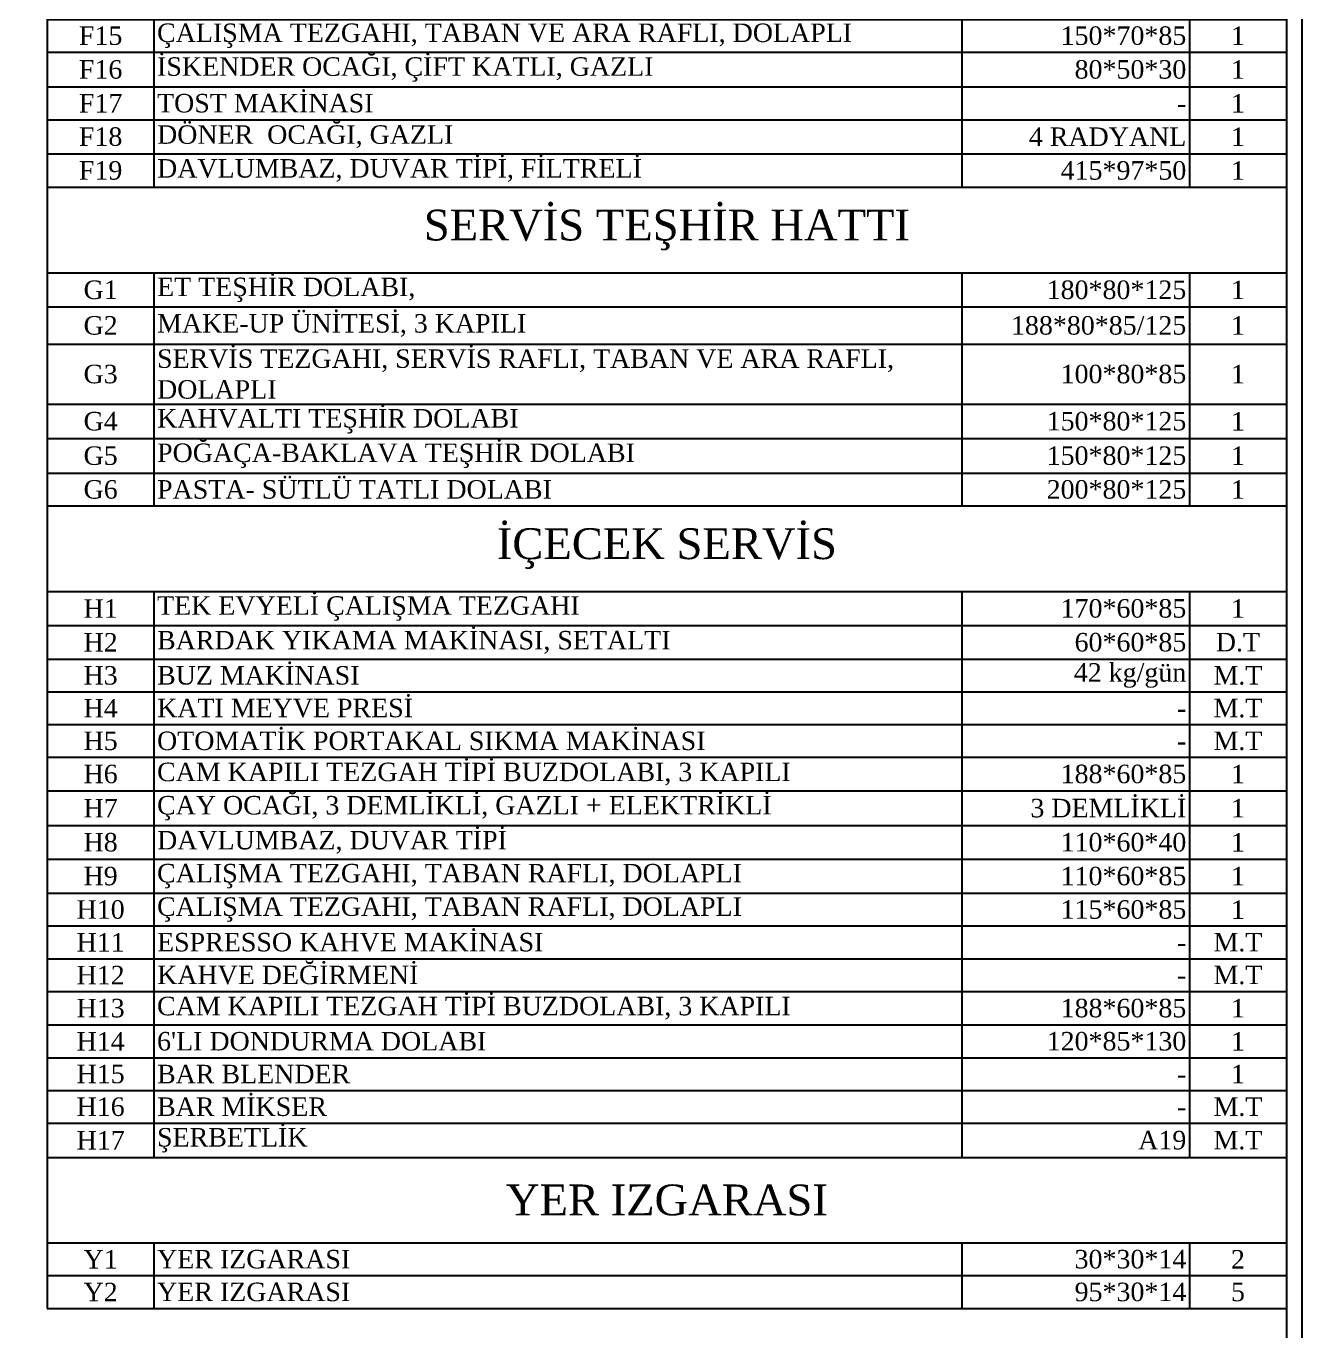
# Model space of a CAD drawing. Header units: millimetres. Extents: x 63882 to 85892, y -58394 to -53173.
# Drawn here: x 71391 to 72219, y -55480 to -54633 of the extents above; entities that cross this region are included whole.
import ezdxf

# ---------------------------------------------------------------- set-up
doc = ezdxf.new("R2010")
doc.units = ezdxf.units.MM
doc.header["$LTSCALE"] = 5
doc.layers.add('S2000-025 Antet', color=7, linetype='Continuous')
doc.styles.add('Halil 1', font='times.ttf', dxfattribs={"height": 12})

# ---------------------------------------------------------------- blocks, each defined once
blk = doc.blocks.new('*T130')
at = {"color": 0, "linetype": 'ByBlock', "lineweight": -2, "ltscale": 5, "transparency": 16777216}
for p, q in [((0, 0), (804.292967895788, 0)), ((0, 0), (0, -2263.348165181174)), ((69.2572396716132, 0), (69.2572396716132, -48.15140591203817)), ((593.5223144007323, 0), (593.5223144007323, -48.15140591203817)), ((741.2588765692781, 0), (741.2588765692781, -48.15140591203817)), ((804.292967895788, 0), (804.292967895788, -2263.348165181174)), ((0, -48.15140591203817), (804.292967895788, -48.15140591203817)), ((0, -104.8180725787024), (804.292967895788, -104.8180725787024)), ((69.2572396716132, -104.8180725787024), (69.2572396716132, -257.5431207830989)), ((593.5223144007323, -104.8180725787024), (593.5223144007323, -257.5431207830989)), ((741.2588765692781, -104.8180725787024), (741.2588765692781, -257.5431207830989)), ((0, -126.9781302571428), (804.292967895788, -126.9781302571428)), ((0, -150.3819719095627), (804.292967895788, -150.3819719095627)), ((0, -172.5333778216009), (804.292967895788, -172.5333778216009)), ((0, -193.7858135619754), (804.292967895788, -193.7858135619754)), ((0, -215.0382493023499), (804.292967895788, -215.0382493023499)), ((0, -236.2906850427244), (804.292967895788, -236.2906850427244)), ((0, -257.5431207830989), (804.292967895788, -257.5431207830989)), ((0, -309.462223190123), (804.292967895788, -309.462223190123)), ((69.2572396716132, -309.462223190123), (69.2572396716132, -376.8069444387875)), ((593.5223144007323, -309.462223190123), (593.5223144007323, -376.8069444387875)), ((741.2588765692781, -309.462223190123), (741.2588765692781, -376.8069444387875)), ((0, -333.4031027863748), (804.292967895788, -333.4031027863748)), ((0, -355.554508698413), (804.292967895788, -355.554508698413)), ((0, -376.8069444387875), (804.292967895788, -376.8069444387875)), ((0, -428.7260468458044), (804.292967895788, -428.7260468458044)), ((69.2572396716132, -428.7260468458044), (69.2572396716132, -665.3365516989943)), ((593.5223144007323, -428.7260468458044), (593.5223144007323, -665.3365516989943)), ((741.2588765692781, -428.7260468458044), (741.2588765692781, -665.3365516989943)), ((0, -450.4621679705306), (804.292967895788, -450.4621679705306)), ((0, -472.1982890952568), (804.292967895788, -472.1982890952568)), ((0, -493.934410219983), (804.292967895788, -493.934410219983)), ((0, -515.1868459603575), (804.292967895788, -515.1868459603575)), ((0, -537.3469036387978), (804.292967895788, -537.3469036387978)), ((0, -558.5993393791723), (804.292967895788, -558.5993393791723)), ((0, -579.8517751195468), (804.292967895788, -579.8517751195468)), ((0, -601.5792444778708), (804.292967895788, -601.5792444778708)), ((0, -622.8316802182453), (804.292967895788, -622.8316802182453)), ((0, -644.0841159586198), (804.292967895788, -644.0841159586198)), ((0, -665.3365516989943), (804.292967895788, -665.3365516989943)), ((0, -717.2556541059821), (804.292967895788, -717.2556541059821)), ((69.2572396716132, -717.2556541059821), (69.2572396716132, -976.8654379786385)), ((593.5223144007323, -717.2556541059821), (593.5223144007323, -976.8654379786385)), ((741.2588765692781, -717.2556541059821), (741.2588765692781, -976.8654379786385)), ((0, -738.5080898463566), (804.292967895788, -738.5080898463566)), ((0, -759.7605255867311), (804.292967895788, -759.7605255867311)), ((0, -781.9119314987693), (804.292967895788, -781.9119314987693)), ((0, -804.0719891772096), (804.292967895788, -804.0719891772096)), ((0, -826.2233950892478), (804.292967895788, -826.2233950892478)), ((0, -848.3834527676881), (804.292967895788, -848.3834527676881)), ((0, -870.1195738924143), (804.292967895788, -870.1195738924143)), ((0, -891.3720096327888), (804.292967895788, -891.3720096327888)), ((0, -913.108130757515), (804.292967895788, -913.108130757515)), ((0, -934.3605664978895), (804.292967895788, -934.3605664978895)), ((0, -955.613002238264), (804.292967895788, -955.613002238264)), ((0, -976.8654379786385), (804.292967895788, -976.8654379786385)), ((0, -1028.784540385604), (804.292967895788, -1028.784540385604)), ((69.2572396716132, -1028.784540385604), (69.2572396716132, -1071.289411866353)), ((593.5223144007323, -1028.784540385604), (593.5223144007323, -1071.289411866353)), ((741.2588765692781, -1028.784540385604), (741.2588765692781, -1071.289411866353)), ((0, -1050.036976125979), (804.292967895788, -1050.036976125979)), ((0, -1071.289411866353), (804.292967895788, -1071.289411866353)), ((0, -1123.208514273312), (804.292967895788, -1123.208514273312)), ((69.2572396716132, -1123.208514273312), (69.2572396716132, -1535.767108528067)), ((593.5223144007323, -1123.208514273312), (593.5223144007323, -1535.767108528067)), ((741.2588765692781, -1123.208514273312), (741.2588765692781, -1535.767108528067)), ((0, -1144.460950013687), (804.292967895788, -1144.460950013687)), ((0, -1166.197071138413), (804.292967895788, -1166.197071138413)), ((0, -1188.357128816853), (804.292967895788, -1188.357128816853)), ((0, -1210.093249941579), (804.292967895788, -1210.093249941579)), ((0, -1231.829371066306), (804.292967895788, -1231.829371066306)), ((0, -1253.55684042463), (804.292967895788, -1253.55684042463)), ((0, -1275.71689810307), (804.292967895788, -1275.71689810307)), ((0, -1296.969333843444), (804.292967895788, -1296.969333843444)), ((0, -1318.705454968171), (804.292967895788, -1318.705454968171)), ((0, -1340.441576092897), (804.292967895788, -1340.441576092897)), ((0, -1361.694011833271), (804.292967895788, -1361.694011833271)), ((0, -1383.836765978907), (804.292967895788, -1383.836765978907)), ((0, -1405.564235337231), (804.292967895788, -1405.564235337231)), ((0, -1426.816671077606), (804.292967895788, -1426.816671077606)), ((0, -1448.06910681798), (804.292967895788, -1448.06910681798)), ((0, -1470.635797517331), (804.292967895788, -1470.635797517331)), ((0, -1491.888233257705), (804.292967895788, -1491.888233257705)), ((0, -1514.030987403341), (804.292967895788, -1514.030987403341)), ((0, -1535.767108528067), (804.292967895788, -1535.767108528067)), ((0, -1591.286307065719), (804.292967895788, -1591.286307065719)), ((69.2572396716132, -1591.286307065719), (69.2572396716132, -1742.54162672822)), ((593.5223144007323, -1591.286307065719), (593.5223144007323, -1742.54162672822)), ((741.2588765692781, -1591.286307065719), (741.2588765692781, -1742.54162672822)), ((0, -1613.446364744159), (804.292967895788, -1613.446364744159)), ((0, -1637.508369070041), (804.292967895788, -1637.508369070041)), ((0, -1676.562442610055), (804.292967895788, -1676.562442610055)), ((0, -1698.722500288495), (804.292967895788, -1698.722500288495)), ((0, -1721.289190987845), (804.292967895788, -1721.289190987845)), ((0, -1742.54162672822), (804.292967895788, -1742.54162672822)), ((0, -1798.060825265864), (804.292967895788, -1798.060825265864)), ((69.2572396716132, -1798.060825265864), (69.2572396716132, -2165.32409516281)), ((593.5223144007323, -1798.060825265864), (593.5223144007323, -2165.32409516281)), ((741.2588765692781, -1798.060825265864), (741.2588765692781, -2165.32409516281)), ((0, -1820.220882944304), (804.292967895788, -1820.220882944304)), ((0, -1841.957004069031), (804.292967895788, -1841.957004069031)), ((0, -1863.209439809405), (804.292967895788, -1863.209439809405)), ((0, -1884.46187554978), (804.292967895788, -1884.46187554978)), ((0, -1905.714311290154), (804.292967895788, -1905.714311290154)), ((0, -1927.45043241488), (804.292967895788, -1927.45043241488)), ((0, -1950.01712311423), (804.292967895788, -1950.01712311423)), ((0, -1971.753244238957), (804.292967895788, -1971.753244238957)), ((0, -1993.913301917397), (804.292967895788, -1993.913301917397)), ((0, -2015.165737657771), (804.292967895788, -2015.165737657771)), ((0, -2036.418173398146), (804.292967895788, -2036.418173398146)), ((0, -2057.67060913852), (804.292967895788, -2057.67060913852)), ((0, -2079.406730263247), (804.292967895788, -2079.406730263247)), ((0, -2100.659166003621), (804.292967895788, -2100.659166003621)), ((0, -2121.911601743996), (804.292967895788, -2121.911601743996)), ((0, -2143.16403748437), (804.292967895788, -2143.16403748437)), ((0, -2165.32409516281), (804.292967895788, -2165.32409516281)), ((0, -2220.843293700425), (804.292967895788, -2220.843293700425)), ((69.2572396716132, -2220.843293700425), (69.2572396716132, -2263.348165181174)), ((593.5223144007323, -2220.843293700425), (593.5223144007323, -2263.348165181174)), ((741.2588765692781, -2220.843293700425), (741.2588765692781, -2263.348165181174)), ((0, -2242.0957294408), (804.292967895788, -2242.0957294408)), ((0, -2263.348165181174), (804.292967895788, -2263.348165181174))]:
    blk.add_line(p, q, dxfattribs=at)
at = {"color": 0, "ltscale": 5, "transparency": 16777216, "style": 'Halil 1'}
for s, insert, char_height, width, attachment_point in [('ÜRÜN ADI', (331.3897770361655, -24.07570295601909), 12, 494.2650747291154, 5), ('ÖLÇÜ', (667.3905954850052, -24.07570295601909), 12, 117.7365621685422, 5), ('P.NO', (34.62861983581388, -24.07570295601909), 12, 39.25723967160684, 5), ('AD.', (772.7759222325403, -24.07570295601909), 12, 33.03409132650995, 5), ('HAZIRLIK', (402.1464839478867, -76.48473924537393), 20, 774.2929678957744, 5), ('A1', (34.62861983581388, -115.8981014179226), 12, 65.25723967160684, 5), ('ÇİFT EVYELİ ÇALIŞMA TEZGAHI', (71.2572396716132, -115.8981014179226), 12, 520.2650747291154, 4), ('120*70*85', (739.2588765692781, -115.8981014179226), 12, 143.7365621685422, 6), ('1', (772.7759222325403, -115.8981014179226), 12, 59.03409132650995, 5), ('A2', (34.62861983581388, -138.6800510833564), 12, 65.25723967160684, 5), ('DUVAR RAFI', (71.2572396716132, -138.6800510833564), 12, 520.2650747291154, 4), ('120*30*3', (739.2588765692781, -138.6800510833564), 12, 143.7365621685422, 6), ('1', (772.7759222325403, -138.6800510833564), 12, 59.03409132650995, 5), ('ÇÖP ARABASI', (71.2572396716132, -161.4576748655818), 12, 520.2650747291154, 4), ('A3', (34.62861983581388, -161.4576748655818), 12, 65.25723967160684, 5), ('%%C40*50', (739.2588765692781, -161.4576748655818), 12, 143.7365621685422, 6), ('1', (772.7759222325403, -161.4576748655818), 12, 59.03409132650995, 5), ('A4', (34.62861983581388, -183.1595956917881), 12, 65.25723967160684, 5), ('ÇALIŞMA TEZGAHI, TABAN RAFLI', (71.2572396716132, -183.1595956917881), 12, 520.2650747291154, 4), ('190*70*85', (739.2588765692781, -183.1595956917881), 12, 143.7365621685422, 6), ('1', (772.7759222325403, -183.1595956917881), 12, 59.03409132650995, 5), ('A5', (34.62861983581388, -204.4120314321626), 12, 65.25723967160684, 5), ('DUVAR RAFI', (71.2572396716132, -204.4120314321626), 12, 520.2650747291154, 4), ('160*30*3', (739.2588765692781, -204.4120314321626), 12, 143.7365621685422, 6), ('1', (772.7759222325403, -204.4120314321626), 12, 59.03409132650995, 5), ('A6', (34.62861983581388, -225.6644671725371), 12, 65.25723967160684, 5), ('ET KÜTÜĞÜ', (71.2572396716132, -225.6644671725371), 12, 520.2650747291154, 4), ('70*70*85', (739.2588765692781, -225.6644671725371), 12, 143.7365621685422, 6), ('1', (772.7759222325403, -225.6644671725371), 12, 59.03409132650995, 5), ('A7', (34.62861983581388, -246.9169029129116), 12, 65.25723967160684, 5), ('DUVAR RAFI', (71.2572396716132, -246.9169029129116), 12, 520.2650747291154, 4), ('140*30*3', (739.2588765692781, -246.9169029129116), 12, 143.7365621685422, 6), ('1', (772.7759222325403, -246.9169029129116), 12, 59.03409132650995, 5), ('KAZAN YIKAMA', (402.1464839478867, -283.5026719866073), 20, 800.2929678957744, 5), ('KAZAN YIKAMA EVYESİ', (71.2572396716132, -321.4326629882489), 12, 520.2650747291154, 4), ('B1', (34.62861983581388, -321.4326629882489), 12, 65.25723967160684, 5), ('\\A1;80*80*{\\H1x;57/91 }', (739.2588765692781, -321.4326629882489), 12, 143.7365621685422, 6), ('1', (772.7759222325403, -321.4326629882489), 12, 59.03409132650995, 5), ('B2', (34.62861983581388, -344.4788057423939), 12, 65.25723967160684, 5), ('ÖN YIKAMA DUŞU, DUVARA MONTE', (71.2572396716132, -344.4788057423939), 12, 520.2650747291154, 4), ('1', (772.7759222325403, -344.4788057423939), 12, 59.03409132650995, 5), ('-', (739.2588765692781, -344.4788057423939), 12, 143.7365621685422, 6), ('B3', (34.62861983581388, -366.1807265686002), 12, 65.25723967160684, 5), ('İSTİF RAFI', (71.2572396716132, -366.1807265686002), 12, 520.2650747291154, 4), ('183*61*160', (739.2588765692781, -366.1807265686002), 12, 143.7365621685422, 6), ('1', (772.7759222325403, -366.1807265686002), 12, 59.03409132650995, 5), ('PİDE-PİZZA HAZIRLIK', (402.1464839478867, -402.7664956422959), 20, 800.2929678957744, 5), ('DEPO TİPİ BUZDOLABI, TEK KAPILI, TEPSİ RAFLI', (71.2572396716132, -439.5941074081638), 12, 520.2650747291154, 4), ('C1', (34.62861983581388, -439.5941074081638), 12, 65.25723967160684, 5), ('72*80*205', (739.2588765692781, -439.5941074081638), 12, 143.7365621685422, 6), ('1', (772.7759222325403, -439.5941074081638), 12, 59.03409132650995, 5), ('C2', (34.62861983581388, -461.33022853289), 12, 65.25723967160684, 5), ('DEPO TİPİ BUZDOLABI, TEK KAPILI', (71.2572396716132, -461.33022853289), 12, 520.2650747291154, 4), ('72*80*205', (739.2588765692781, -461.33022853289), 12, 143.7365621685422, 6), ('1', (772.7759222325403, -461.33022853289), 12, 59.03409132650995, 5), ('MAKE-UP ÜNİTESİ, 3 KAPILI, MERMER TABLALI', (71.2572396716132, -483.0663496576235), 12, 520.2650747291154, 4), ('C3', (34.62861983581388, -483.0663496576235), 12, 65.25723967160684, 5), ('\\A1;188*70*85/135 ', (739.2588765692781, -483.0663496576235), 12, 143.7365621685422, 6), ('1', (772.7759222325403, -483.0663496576235), 12, 59.03409132650995, 5), ('C4', (34.62861983581388, -504.5606280901702), 12, 65.25723967160684, 5), ('MERMER TABLALI ÇALIŞMA TEZGAHI, TABAN VE ARA RAFLI', (71.2572396716132, -504.5606280901702), 12, 520.2650747291154, 4), ('70*70*85', (739.2588765692781, -504.5606280901702), 12, 143.7365621685422, 6), ('1', (772.7759222325403, -504.5606280901702), 12, 59.03409132650995, 5), ('PİZZA FIRINI, ÇİFT KATLI', (71.2572396716132, -526.2668747995776), 12, 520.2650747291154, 4), ('C5', (34.62861983581388, -526.2668747995776), 12, 65.25723967160684, 5), ('180*122*78', (739.2588765692781, -526.2668747995776), 12, 143.7365621685422, 6), ('1', (772.7759222325403, -526.2668747995776), 12, 59.03409132650995, 5), ('C6', (34.62861983581388, -547.9731215089851), 12, 65.25723967160684, 5), ('FIRIN TEZGAHI, TABAN RAFLI', (71.2572396716132, -547.9731215089851), 12, 520.2650747291154, 4), ('180*122*85', (739.2588765692781, -547.9731215089851), 12, 143.7365621685422, 6), ('1', (772.7759222325403, -547.9731215089851), 12, 59.03409132650995, 5), ('C7', (34.62861983581388, -569.2255572493596), 12, 65.25723967160684, 5), ('MERMER TABLALI ÇALIŞMA TEZGAHI', (71.2572396716132, -569.2255572493596), 12, 520.2650747291154, 4), ('155*70*85', (739.2588765692781, -569.2255572493596), 12, 143.7365621685422, 6), ('1', (772.7759222325403, -569.2255572493596), 12, 59.03409132650995, 5), ('DUVAR DOLABI, SÜRGÜ KAPILI', (71.2572396716132, -590.7155097987052), 12, 520.2650747291154, 4), ('C8', (34.62861983581388, -590.7155097987052), 12, 65.25723967160684, 5), ('155*40*60', (739.2588765692781, -590.7155097987052), 12, 143.7365621685422, 6), ('1', (772.7759222325403, -590.7155097987052), 12, 59.03409132650995, 5), ('C9', (34.62861983581388, -612.2054623480581), 12, 65.25723967160684, 5), ('UN-ŞEKER ARABASI', (71.2572396716132, -612.2054623480581), 12, 520.2650747291154, 4), ('103 lt.', (739.2588765692781, -612.2054623480581), 12, 143.7365621685422, 6), ('1', (772.7759222325403, -612.2054623480581), 12, 59.03409132650995, 5), ('HAMUR YOĞURMA MAKİNASI', (71.2572396716132, -633.4578980884326), 12, 520.2650747291154, 4), ('35 kg.', (739.2588765692781, -633.4578980884326), 12, 143.7365621685422, 6), ('C10', (34.62861983581388, -633.4578980884326), 12, 65.25723967160684, 5), ('1', (772.7759222325403, -633.4578980884326), 12, 59.03409132650995, 5), ('C11', (34.62861983581388, -654.710333828807), 12, 65.25723967160684, 5), ('DİZDEN KUMANDALI EL YIKAMA LAVABOSU', (71.2572396716132, -654.710333828807), 12, 520.2650747291154, 4), ('1', (772.7759222325403, -654.710333828807), 12, 59.03409132650995, 5), ('-', (739.2588765692781, -654.710333828807), 12, 143.7365621685422, 6), ('BULAŞIKHANE', (402.1464839478867, -691.2961029024882), 20, 800.2929678957744, 5), ('D1', (34.62861983581388, -727.8818719761694), 12, 65.25723967160684, 5), ('BULAŞIK SIYIRMA TEZGAHI', (71.2572396716132, -727.8818719761694), 12, 520.2650747291154, 4), ('215*60*85', (739.2588765692781, -727.8818719761694), 12, 143.7365621685422, 6), ('1', (772.7759222325403, -727.8818719761694), 12, 59.03409132650995, 5), ('D2', (34.62861983581388, -749.1343077165438), 12, 65.25723967160684, 5), ('BASKET RAFI', (71.2572396716132, -749.1343077165438), 12, 520.2650747291154, 4), ('215*40*45', (739.2588765692781, -749.1343077165438), 12, 143.7365621685422, 6), ('1', (772.7759222325403, -749.1343077165438), 12, 59.03409132650995, 5), ('ÇÖP ARABASI', (71.2572396716132, -770.8362285427502), 12, 520.2650747291154, 4), ('D3', (34.62861983581388, -770.8362285427502), 12, 65.25723967160684, 5), ('%%C40*50', (739.2588765692781, -770.8362285427502), 12, 143.7365621685422, 6), ('1', (772.7759222325403, -770.8362285427502), 12, 59.03409132650995, 5), ('D4', (34.62861983581388, -792.9919603379894), 12, 65.25723967160684, 5), ('TEK EVYELİ BYM GİRİŞ TEZGAHI', (71.2572396716132, -792.9919603379894), 12, 520.2650747291154, 4), ('120*75*85', (739.2588765692781, -792.9919603379894), 12, 143.7365621685422, 6), ('1', (772.7759222325403, -792.9919603379894), 12, 59.03409132650995, 5), ('ÖN YIKAMA DUŞU, TEZGAHA MONTE', (71.2572396716132, -815.1476921332287), 12, 520.2650747291154, 4), ('D5', (34.62861983581388, -815.1476921332287), 12, 65.25723967160684, 5), ('1', (772.7759222325403, -815.1476921332287), 12, 59.03409132650995, 5), ('-', (739.2588765692781, -815.1476921332287), 12, 143.7365621685422, 6), ('KONVEYÖRLÜ BULAŞIK YIKAMA MAKİNASI', (71.2572396716132, -837.303423928468), 12, 520.2650747291154, 4), ('D6', (34.62861983581388, -837.303423928468), 12, 65.25723967160684, 5), ('2000 Tb/saat', (739.2588765692781, -837.303423928468), 12, 143.7365621685422, 6), ('D.T', (772.7759222325403, -837.303423928468), 12, 59.03409132650995, 5), ('D7', (34.62861983581388, -859.2515133300549), 12, 65.25723967160684, 5), ('DAVLUMBAZ, DUVAR TİPİ', (71.2572396716132, -859.2515133300549), 12, 520.2650747291154, 4), ('225*90*50', (739.2588765692781, -859.2515133300549), 12, 143.7365621685422, 6), ('1', (772.7759222325403, -859.2515133300549), 12, 59.03409132650995, 5), ('D8', (34.62861983581388, -880.7457917626016), 12, 65.25723967160684, 5), ('BYM ÇIKIŞ TEZZGAHI', (71.2572396716132, -880.7457917626016), 12, 520.2650747291154, 4), ('110*75*85', (739.2588765692781, -880.7457917626016), 12, 143.7365621685422, 6), ('1', (772.7759222325403, -880.7457917626016), 12, 59.03409132650995, 5), ('D9', (34.62861983581388, -902.2400701951483), 12, 65.25723967160684, 5), ('BARDAK YIKAMA MAKİNASI, SETALTI', (71.2572396716132, -902.2400701951483), 12, 520.2650747291154, 4), ('60*60*85', (739.2588765692781, -902.2400701951483), 12, 143.7365621685422, 6), ('D.T', (772.7759222325403, -902.2400701951483), 12, 59.03409132650995, 5), ('İSTİF RAFI', (71.2572396716132, -923.7343486277023), 12, 520.2650747291154, 4), ('D10', (34.62861983581388, -923.7343486277023), 12, 65.25723967160684, 5), ('183*61*160', (739.2588765692781, -923.7343486277023), 12, 143.7365621685422, 6), ('1', (772.7759222325403, -923.7343486277023), 12, 59.03409132650995, 5), ('D11', (34.62861983581388, -944.9867843680768), 12, 65.25723967160684, 5), ('İSTİF RAFI', (71.2572396716132, -944.9867843680768), 12, 520.2650747291154, 4), ('137*46*160', (739.2588765692781, -944.9867843680768), 12, 143.7365621685422, 6), ('1', (772.7759222325403, -944.9867843680768), 12, 59.03409132650995, 5), ('D13', (34.62861983581388, -966.2392201084513), 12, 65.25723967160684, 5), ('ÇALIŞMA TEZGAHI', (71.2572396716132, -966.2392201084513), 12, 520.2650747291154, 4), ('80*50*85', (739.2588765692781, -966.2392201084513), 12, 143.7365621685422, 6), ('1', (772.7759222325403, -966.2392201084513), 12, 59.03409132650995, 5), ('GARSON HOLÜ', (402.1464839478867, -1002.824989182125), 20, 800.2929678957744, 5), ('ÇALIŞMA TEZGAHI, TABAN VE ARA RAFLI, DOLAPLI', (71.2572396716132, -1039.410758255792), 12, 520.2650747291154, 4), ('E1', (34.62861983581388, -1039.410758255792), 12, 65.25723967160684, 5), ('190*70*85', (739.2588765692781, -1039.410758255792), 12, 143.7365621685422, 6), ('2', (772.7759222325403, -1039.410758255792), 12, 59.03409132650995, 5), ('E2', (34.62861983581388, -1060.663193996166), 12, 65.25723967160684, 5), ('DUVAR DOLABI', (71.2572396716132, -1060.663193996166), 12, 520.2650747291154, 4), ('190*40*60', (739.2588765692781, -1060.663193996166), 12, 143.7365621685422, 6), ('2', (772.7759222325403, -1060.663193996166), 12, 59.03409132650995, 5), ('PİŞİRME', (402.1464839478867, -1097.248963069833), 20, 800.2929678957744, 5), ('KÖMÜRLÜ IZGARA', (71.2572396716132, -1133.834732143499), 12, 520.2650747291154, 4), ('F1', (34.62861983581388, -1133.834732143499), 12, 65.25723967160684, 5), ('180*70*30', (739.2588765692781, -1133.834732143499), 12, 143.7365621685422, 6), ('1', (772.7759222325403, -1133.834732143499), 12, 59.03409132650995, 5), ('F2', (34.62861983581388, -1155.329010576053), 12, 65.25723967160684, 5), ('TEZGAH TİPİ BUZDOLABI, TABLA İZOLASYONLU', (71.2572396716132, -1155.329010576053), 12, 520.2650747291154, 4), ('230*80*85', (739.2588765692781, -1155.329010576053), 12, 143.7365621685422, 6), ('1', (772.7759222325403, -1155.329010576053), 12, 59.03409132650995, 5), ('FRİTÖZ, ÇİFT SEPETLİ, FRYMASTER', (71.2572396716132, -1177.277099977633), 12, 520.2650747291154, 4), ('F3', (34.62861983581388, -1177.277099977633), 12, 65.25723967160684, 5), ('80*80*90', (739.2588765692781, -1177.277099977633), 12, 143.7365621685422, 6), ('1', (772.7759222325403, -1177.277099977633), 12, 59.03409132650995, 5), ('F4', (34.62861983581388, -1199.22518937922), 12, 65.25723967160684, 5), ('PATATES DİNLENDİRME, ELK. SETÜSTÜ', (71.2572396716132, -1199.22518937922), 12, 520.2650747291154, 4), ('40*65*30', (739.2588765692781, -1199.22518937922), 12, 143.7365621685422, 6), ('1', (772.7759222325403, -1199.22518937922), 12, 59.03409132650995, 5), ('\\A1;BAINMARIE, 3 GN 1/1, ELK., SETÜSTÜ', (71.2572396716132, -1220.961310503946), 12, 520.2650747291154, 4), ('F5', (34.62861983581388, -1220.961310503946), 12, 65.25723967160684, 5), ('110*70*30', (739.2588765692781, -1220.961310503946), 12, 143.7365621685422, 6), ('1', (772.7759222325403, -1220.961310503946), 12, 59.03409132650995, 5), ('IZGARA, GAZLI, SETÜSTÜ', (71.2572396716132, -1242.693105745464), 12, 520.2650747291154, 4), ('F6', (34.62861983581388, -1242.693105745464), 12, 65.25723967160684, 5), ('40*65*30', (739.2588765692781, -1242.693105745464), 12, 143.7365621685422, 6), ('1', (772.7759222325403, -1242.693105745464), 12, 59.03409132650995, 5), ('F7', (34.62861983581388, -1264.63686926385), 12, 65.25723967160684, 5), ('2 AÇIK ALEVLİ OCAK, GAZLI, SETÜSTÜ', (71.2572396716132, -1264.63686926385), 12, 520.2650747291154, 4), ('40*65*30', (739.2588765692781, -1264.63686926385), 12, 143.7365621685422, 6), ('1', (772.7759222325403, -1264.63686926385), 12, 59.03409132650995, 5), ('SETALTI ÇALIŞMA TEZGAHI, TABAN RAFLI', (71.2572396716132, -1286.343115973257), 12, 520.2650747291154, 4), ('F8', (34.62861983581388, -1286.343115973257), 12, 65.25723967160684, 5), ('230*70*55', (739.2588765692781, -1286.343115973257), 12, 143.7365621685422, 6), ('1', (772.7759222325403, -1286.343115973257), 12, 59.03409132650995, 5), ('F9', (34.62861983581388, -1307.837394405804), 12, 65.25723967160684, 5), ('DAVLUMBAZ, DUVAR TİPİ, FİLTRELİ', (71.2572396716132, -1307.837394405804), 12, 520.2650747291154, 4), ('545*97*50', (739.2588765692781, -1307.837394405804), 12, 143.7365621685422, 6), ('1', (772.7759222325403, -1307.837394405804), 12, 59.03409132650995, 5), ('MAKE-UP ÜNİTESİ, 2 KAPILI', (71.2572396716132, -1329.57351553053), 12, 520.2650747291154, 4), ('F10', (34.62861983581388, -1329.57351553053), 12, 65.25723967160684, 5), ('135*70*85', (739.2588765692781, -1329.57351553053), 12, 143.7365621685422, 6), ('1', (772.7759222325403, -1329.57351553053), 12, 59.03409132650995, 5), ('F11', (34.62861983581388, -1351.067793963084), 12, 65.25723967160684, 5), ('ÇALIŞMA TEZGAHI, TABAN VE ARA RAFLI, DOLAPLI', (71.2572396716132, -1351.067793963084), 12, 520.2650747291154, 4), ('96*70*85', (739.2588765692781, -1351.067793963084), 12, 143.7365621685422, 6), ('1', (772.7759222325403, -1351.067793963084), 12, 59.03409132650995, 5), ('YUMURTA OCAĞI, 8 GÖZLÜ, GAZLI, SETÜSÜ', (71.2572396716132, -1372.765388906089), 12, 520.2650747291154, 4), ('F12', (34.62861983581388, -1372.765388906089), 12, 65.25723967160684, 5), ('92*60*20', (739.2588765692781, -1372.765388906089), 12, 143.7365621685422, 6), ('1', (772.7759222325403, -1372.765388906089), 12, 59.03409132650995, 5), ('F13', (34.62861983581388, -1394.700500658066), 12, 65.25723967160684, 5), ('SOS BAINMARIE, ELK., SETÜSTÜ', (71.2572396716132, -1394.700500658066), 12, 520.2650747291154, 4), ('40*65*30', (739.2588765692781, -1394.700500658066), 12, 143.7365621685422, 6), ('1', (772.7759222325403, -1394.700500658066), 12, 59.03409132650995, 5), ('F14', (34.62861983581388, -1416.190453207419), 12, 65.25723967160684, 5), ('SETALTI ÇALIŞMA TEZGAHI, TABAN VE ARA RAFLI, DOLAPLI', (71.2572396716132, -1416.190453207419), 12, 520.2650747291154, 4), ('40*70*56', (739.2588765692781, -1416.190453207419), 12, 143.7365621685422, 6), ('1', (772.7759222325403, -1416.190453207419), 12, 59.03409132650995, 5), ('ÇALIŞMA TEZGAHI, TABAN VE ARA RAFLI, DOLAPLI', (71.2572396716132, -1437.442888947793), 12, 520.2650747291154, 4), ('F15', (34.62861983581388, -1437.442888947793), 12, 65.25723967160684, 5), ('150*70*85', (739.2588765692781, -1437.442888947793), 12, 143.7365621685422, 6), ('1', (772.7759222325403, -1437.442888947793), 12, 59.03409132650995, 5), ('İSKENDER OCAĞI, ÇİFT KATLI, GAZLI', (71.2572396716132, -1459.352452167659), 12, 520.2650747291154, 4), ('F16', (34.62861983581388, -1459.352452167659), 12, 65.25723967160684, 5), ('80*50*30', (739.2588765692781, -1459.352452167659), 12, 143.7365621685422, 6), ('1', (772.7759222325403, -1459.352452167659), 12, 59.03409132650995, 5), ('TOST MAKİNASI', (71.2572396716132, -1481.262015387518), 12, 520.2650747291154, 4), ('F17', (34.62861983581388, -1481.262015387518), 12, 65.25723967160684, 5), ('1', (772.7759222325403, -1481.262015387518), 12, 59.03409132650995, 5), ('-', (739.2588765692781, -1481.262015387518), 12, 143.7365621685422, 6), ('F18', (34.62861983581388, -1502.959610330523), 12, 65.25723967160684, 5), ('DÖNER  OCAĞI, GAZLI', (71.2572396716132, -1502.959610330523), 12, 520.2650747291154, 4), ('4 RADYANL', (739.2588765692781, -1502.959610330523), 12, 143.7365621685422, 6), ('1', (772.7759222325403, -1502.959610330523), 12, 59.03409132650995, 5), ('DAVLUMBAZ, DUVAR TİPİ, FİLTRELİ', (71.2572396716132, -1524.899047965708), 12, 520.2650747291154, 4), ('F19', (34.62861983581388, -1524.899047965708), 12, 65.25723967160684, 5), ('415*97*50', (739.2588765692781, -1524.899047965708), 12, 143.7365621685422, 6), ('1', (772.7759222325403, -1524.899047965708), 12, 59.03409132650995, 5), ('SERVİS TEŞHİR HATTI', (402.1464839478867, -1563.526707796897), 20, 800.2929678957744, 5), ('ET TEŞHİR DOLABI,', (71.2572396716132, -1602.366335904939), 12, 520.2650747291154, 4), ('G1', (34.62861983581388, -1602.366335904939), 12, 65.25723967160684, 5), ('180*80*125', (739.2588765692781, -1602.366335904939), 12, 143.7365621685422, 6), ('1', (772.7759222325403, -1602.366335904939), 12, 59.03409132650995, 5), ('MAKE-UP ÜNİTESİ, 3 KAPILI', (71.2572396716132, -1625.4773669071), 12, 520.2650747291154, 4), ('G2', (34.62861983581388, -1625.4773669071), 12, 65.25723967160684, 5), ('\\A1;188*80*{\\H1x;85/125 }', (739.2588765692781, -1625.4773669071), 12, 143.7365621685422, 6), ('1', (772.7759222325403, -1625.4773669071), 12, 59.03409132650995, 5), ('SERVİS TEZGAHI, SERVİS RAFLI, TABAN VE ARA RAFLI, DOLAPLI', (71.2572396716132, -1657.035405840048), 12, 520.2650747291154, 4), ('G3', (34.62861983581388, -1657.035405840048), 12, 65.25723967160684, 5), ('100*80*85', (739.2588765692781, -1657.035405840048), 12, 143.7365621685422, 6), ('1', (772.7759222325403, -1657.035405840048), 12, 59.03409132650995, 5), ('KAHVALTI TEŞHİR DOLABI', (71.2572396716132, -1687.642471449275), 12, 520.2650747291154, 4), ('G4', (34.62861983581388, -1687.642471449275), 12, 65.25723967160684, 5), ('150*80*125', (739.2588765692781, -1687.642471449275), 12, 143.7365621685422, 6), ('1', (772.7759222325403, -1687.642471449275), 12, 59.03409132650995, 5), ('POĞAÇA-BAKLAVA TEŞHİR DOLABI', (71.2572396716132, -1710.005845638174), 12, 520.2650747291154, 4), ('G5', (34.62861983581388, -1710.005845638174), 12, 65.25723967160684, 5), ('150*80*125', (739.2588765692781, -1710.005845638174), 12, 143.7365621685422, 6), ('1', (772.7759222325403, -1710.005845638174), 12, 59.03409132650995, 5), ('G6', (34.62861983581388, -1731.915408858033), 12, 65.25723967160684, 5), ('PASTA- SÜTLÜ TATLI DOLABI', (71.2572396716132, -1731.915408858033), 12, 520.2650747291154, 4), ('200*80*125', (739.2588765692781, -1731.915408858033), 12, 143.7365621685422, 6), ('1', (772.7759222325403, -1731.915408858033), 12, 59.03409132650995, 5), ('İÇECEK SERVİS', (402.1464839478867, -1770.301225997042), 20, 800.2929678957744, 5), ('H1', (34.62861983581388, -1809.140854105084), 12, 65.25723967160684, 5), ('TEK EVYELİ ÇALIŞMA TEZGAHI', (71.2572396716132, -1809.140854105084), 12, 520.2650747291154, 4), ('170*60*85', (739.2588765692781, -1809.140854105084), 12, 143.7365621685422, 6), ('1', (772.7759222325403, -1809.140854105084), 12, 59.03409132650995, 5), ('BARDAK YIKAMA MAKİNASI, SETALTI', (71.2572396716132, -1831.088943506664), 12, 520.2650747291154, 4), ('H2', (34.62861983581388, -1831.088943506664), 12, 65.25723967160684, 5), ('60*60*85', (739.2588765692781, -1831.088943506664), 12, 143.7365621685422, 6), ('D.T', (772.7759222325403, -1831.088943506664), 12, 59.03409132650995, 5), ('BUZ MAKİNASI', (71.2572396716132, -1852.583221939218), 12, 520.2650747291154, 4), ('42 kg/gün', (739.2588765692781, -1852.583221939218), 12, 143.7365621685422, 6), ('H3', (34.62861983581388, -1852.583221939218), 12, 65.25723967160684, 5), ('M.T', (772.7759222325403, -1852.583221939218), 12, 59.03409132650995, 5), ('H4', (34.62861983581388, -1873.835657679592), 12, 65.25723967160684, 5), ('KATI MEYVE PRESİ', (71.2572396716132, -1873.835657679592), 12, 520.2650747291154, 4), ('M.T', (772.7759222325403, -1873.835657679592), 12, 59.03409132650995, 5), ('-', (739.2588765692781, -1873.835657679592), 12, 143.7365621685422, 6), ('OTOMATİK PORTAKAL SIKMA MAKİNASI', (71.2572396716132, -1895.088093419967), 12, 520.2650747291154, 4), ('H5', (34.62861983581388, -1895.088093419967), 12, 65.25723967160684, 5), ('-', (739.2588765692781, -1895.088093419967), 12, 143.7365621685422, 6), ('M.T', (772.7759222325403, -1895.088093419967), 12, 59.03409132650995, 5), ('H6', (34.62861983581388, -1916.582371852513), 12, 65.25723967160684, 5), ('CAM KAPILI TEZGAH TİPİ BUZDOLABI, 3 KAPILI', (71.2572396716132, -1916.582371852513), 12, 520.2650747291154, 4), ('188*60*85', (739.2588765692781, -1916.582371852513), 12, 143.7365621685422, 6), ('1', (772.7759222325403, -1916.582371852513), 12, 59.03409132650995, 5), ('ÇAY OCAĞI, 3 DEMLİKLİ, GAZLI + ELEKTRİKLİ', (71.2572396716132, -1938.733777764552), 12, 520.2650747291154, 4), ('3 DEMLİKLİ', (739.2588765692781, -1938.733777764552), 12, 143.7365621685422, 6), ('H7', (34.62861983581388, -1938.733777764552), 12, 65.25723967160684, 5), ('1', (772.7759222325403, -1938.733777764552), 12, 59.03409132650995, 5), ('H8', (34.62861983581388, -1960.885183676597), 12, 65.25723967160684, 5), ('DAVLUMBAZ, DUVAR TİPİ', (71.2572396716132, -1960.885183676597), 12, 520.2650747291154, 4), ('110*60*40', (739.2588765692781, -1960.885183676597), 12, 143.7365621685422, 6), ('1', (772.7759222325403, -1960.885183676597), 12, 59.03409132650995, 5), ('H9', (34.62861983581388, -1982.833273078177), 12, 65.25723967160684, 5), ('ÇALIŞMA TEZGAHI, TABAN RAFLI, DOLAPLI', (71.2572396716132, -1982.833273078177), 12, 520.2650747291154, 4), ('110*60*85', (739.2588765692781, -1982.833273078177), 12, 143.7365621685422, 6), ('1', (772.7759222325403, -1982.833273078177), 12, 59.03409132650995, 5), ('H10', (34.62861983581388, -2004.539519787584), 12, 65.25723967160684, 5), ('ÇALIŞMA TEZGAHI, TABAN RAFLI, DOLAPLI', (71.2572396716132, -2004.539519787584), 12, 520.2650747291154, 4), ('115*60*85', (739.2588765692781, -2004.539519787584), 12, 143.7365621685422, 6), ('1', (772.7759222325403, -2004.539519787584), 12, 59.03409132650995, 5), ('H11', (34.62861983581388, -2025.791955527959), 12, 65.25723967160684, 5), ('ESPRESSO KAHVE MAKİNASI', (71.2572396716132, -2025.791955527959), 12, 520.2650747291154, 4), ('M.T', (772.7759222325403, -2025.791955527959), 12, 59.03409132650995, 5), ('-', (739.2588765692781, -2025.791955527959), 12, 143.7365621685422, 6), ('KAHVE DEĞİRMENİ', (71.2572396716132, -2047.044391268333), 12, 520.2650747291154, 4), ('H12', (34.62861983581388, -2047.044391268333), 12, 65.25723967160684, 5), ('-', (739.2588765692781, -2047.044391268333), 12, 143.7365621685422, 6), ('M.T', (772.7759222325403, -2047.044391268333), 12, 59.03409132650995, 5), ('H13', (34.62861983581388, -2068.538669700887), 12, 65.25723967160684, 5), ('CAM KAPILI TEZGAH TİPİ BUZDOLABI, 3 KAPILI', (71.2572396716132, -2068.538669700887), 12, 520.2650747291154, 4), ('188*60*85', (739.2588765692781, -2068.538669700887), 12, 143.7365621685422, 6), ('1', (772.7759222325403, -2068.538669700887), 12, 59.03409132650995, 5), ('H14', (34.62861983581388, -2090.032948133434), 12, 65.25723967160684, 5), ("6'LI DONDURMA DOLABI", (71.2572396716132, -2090.032948133434), 12, 520.2650747291154, 4), ('120*85*130', (739.2588765692781, -2090.032948133434), 12, 143.7365621685422, 6), ('1', (772.7759222325403, -2090.032948133434), 12, 59.03409132650995, 5), ('H15', (34.62861983581388, -2111.285383873808), 12, 65.25723967160684, 5), ('BAR BLENDER ', (71.2572396716132, -2111.285383873808), 12, 520.2650747291154, 4), ('1', (772.7759222325403, -2111.285383873808), 12, 59.03409132650995, 5), ('-', (739.2588765692781, -2111.285383873808), 12, 143.7365621685422, 6), ('BAR MİKSER', (71.2572396716132, -2132.537819614183), 12, 520.2650747291154, 4), ('H16', (34.62861983581388, -2132.537819614183), 12, 65.25723967160684, 5), ('-', (739.2588765692781, -2132.537819614183), 12, 143.7365621685422, 6), ('M.T', (772.7759222325403, -2132.537819614183), 12, 59.03409132650995, 5), ('H17', (34.62861983581388, -2154.24406632359), 12, 65.25723967160684, 5), ('ŞERBETLİK', (71.2572396716132, -2154.24406632359), 12, 520.2650747291154, 4), ('A19', (739.2588765692781, -2154.24406632359), 12, 143.7365621685422, 6), ('M.T', (772.7759222325403, -2154.24406632359), 12, 59.03409132650995, 5), ('YER IZGARASI', (402.1464839478867, -2193.083694431618), 20, 800.2929678957744, 5), ('Y1', (34.62861983581388, -2231.469511570613), 12, 65.25723967160684, 5), ('YER IZGARASI', (71.2572396716132, -2231.469511570613), 12, 520.2650747291154, 4), ('30*30*14', (739.2588765692781, -2231.469511570613), 12, 143.7365621685422, 6), ('2', (772.7759222325403, -2231.469511570613), 12, 59.03409132650995, 5), ('Y2', (34.62861983581388, -2252.721947310987), 12, 65.25723967160684, 5), ('YER IZGARASI', (71.2572396716132, -2252.721947310987), 12, 520.2650747291154, 4), ('95*30*14', (739.2588765692781, -2252.721947310987), 12, 143.7365621685422, 6), ('5', (772.7759222325403, -2252.721947310987), 12, 59.03409132650995, 5)]:
    blk.add_mtext(s, dxfattribs=dict(at, insert=insert, char_height=char_height, width=width, attachment_point=attachment_point))

msp = doc.modelspace()

# ---------------------------------------------------------------- linework, layer by layer
msp.add_lwpolyline([(68219.37598031196, -53202.30869383841), (72209.16597511168, -53202.30869383841), (72209.16597511168, -56068.6446494817), (68219.37598031196, -56068.6446494817)], close=True)
at = {"layer": 'S2000-025 Antet'}
msp.add_lwpolyline([(68184.37601278946, -53173.2896494817), (72219.16601278946, -53173.2896494817), (72219.16601278946, -56093.6446494817), (68184.37601278946, -56093.6446494817)], close=True, dxfattribs=at)

# ---------------------------------------------------------------- block references
msp.add_blockref('*T130', (71404.8730072159, -53202.30869383841))

doc.saveas('drawing.dxf')
